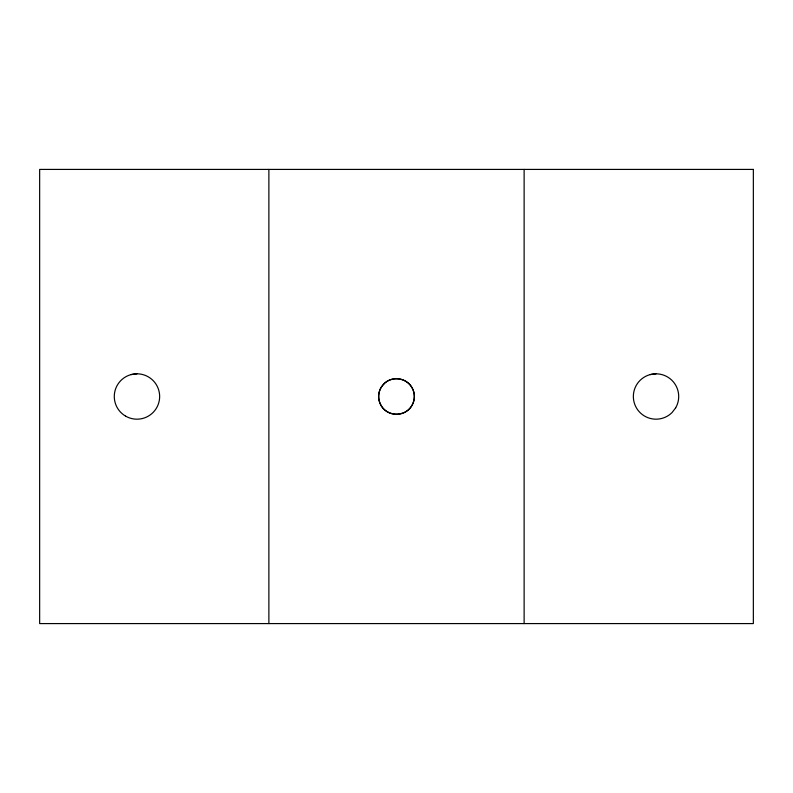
<?xml version="1.0" encoding="UTF-8"?>
<svg xmlns="http://www.w3.org/2000/svg" width="793" height="793" viewBox="0 0 793 793"><rect width="100%" height="100%" fill="white"/><g stroke="black" fill="none" stroke-linecap="round" stroke-linejoin="round"><path stroke-width="1.19" d="M131.103 374.593L136.971 373.82M650.161 374.593L656.029 373.82M524.123 169.415L524.123 623.585M268.877 169.415L268.877 623.585M383.881 383.881L381.046 387.579A17.714 17.565 -90 0 0 381.046 405.421C387.301 417.039 405.699 417.039 411.954 405.421A17.714 17.565 -90 0 0 411.954 387.579C406.482 377.686 391.732 375.743 383.881 383.881M675.666 407.84L672.067 412.538A22.68 22.68 0 0 1 634.717 404.261A22.68 22.68 0 0 1 658.002 373.909A22.68 22.68 0 0 1 675.666 407.84M753.35 169.415L39.65 169.415L39.65 623.585L753.35 623.585L753.35 169.415M125.631 416.147A22.68 22.68 0 0 0 159.651 396.5A22.68 22.68 0 0 0 125.631 376.853A22.68 22.68 0 0 0 125.631 416.147M387.579 411.954A17.843 17.843 0 0 0 414.342 396.5A17.843 17.843 0 0 0 387.579 381.046A17.843 17.843 0 0 0 387.579 411.954"/></g></svg>
